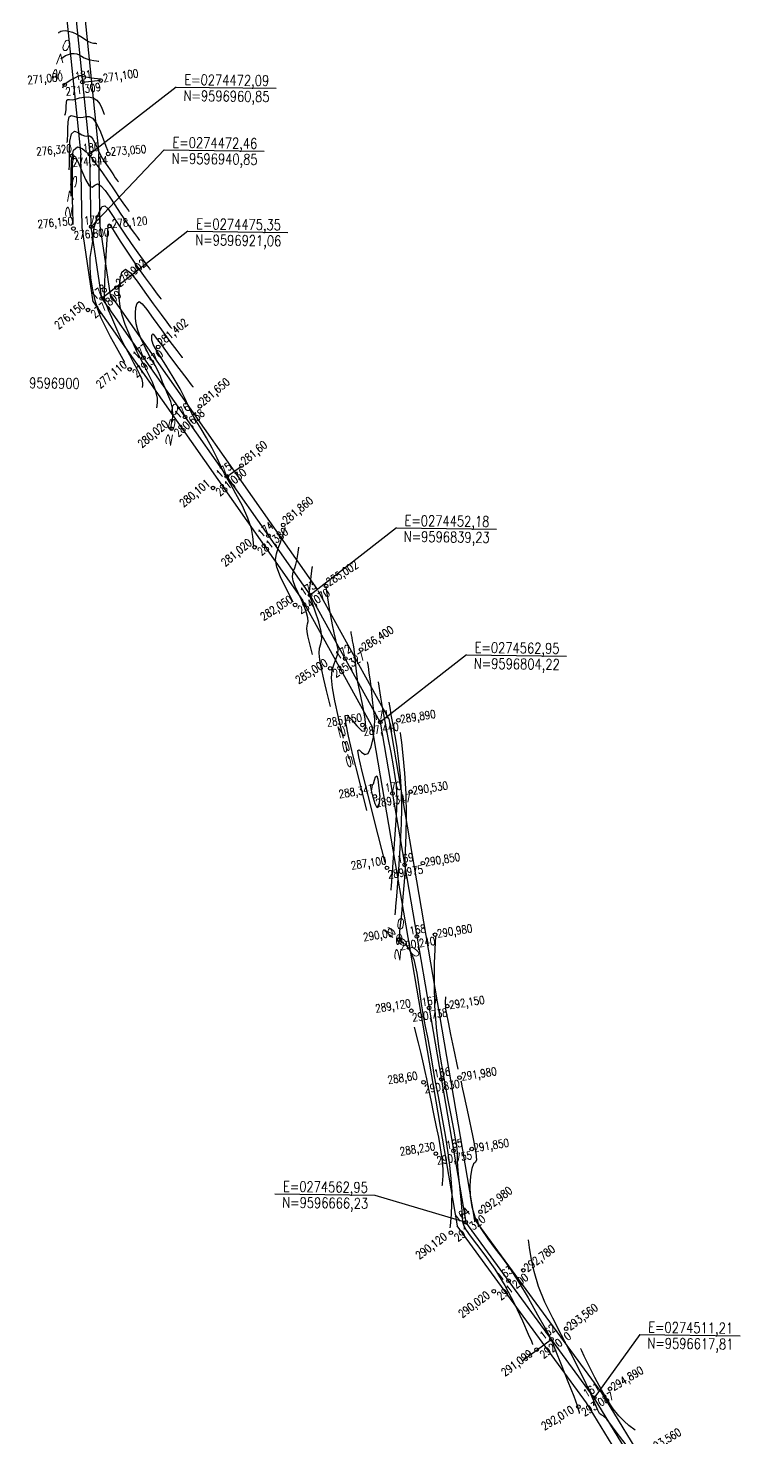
# Model space of a CAD drawing. Header units: millimetres. Extents: x 276147 to 291056, y 9594849 to 9609891.
# Drawn here: x 282640.2 to 282840.1, y 9604259.7 to 9604648.5 of the extents above; entities that cross this region are included whole.
import ezdxf
from ezdxf.enums import TextEntityAlignment as Align

# ---------------------------------------------------------------- set-up
doc = ezdxf.new("R2010")
doc.units = ezdxf.units.MM
doc.header["$LTSCALE"] = 10
doc.linetypes.add('CONTINUO', pattern=[0])
for name, color, linetype in [('Curvas mestras', 30, 'Continuous'), ('Curvas simples', 9, 'Continuous'), ('Curvas texto', 2, 'Continuous'), ('LINHA02', 8, 'Continuous'), ('TEXTO-PAPEL', 7, 'Continuous'), ('TEXTO02', 3, 'Continuous'), ('Top_malha_coord', 8, 'Continuous')]:
    doc.layers.add(name, color=color, linetype=linetype)
doc.styles.add('ROMANS', font='romans.shx', dxfattribs={"width": 0.8, "height": 4})
doc.styles.add('SIMPLEX', font='simplex', dxfattribs={"height": 0.2})

# ---------------------------------------------------------------- blocks, each defined once
blk = doc.blocks.new('Curvas')
at = {"layer": 'Curvas mestras', "linetype": 'CONTINUO'}
for points in [[(274364.215633, 9596985.99005, 270), (274364.402978, 9596986.267449, 270), (274364.779804, 9596986.61185, 270), (274365.393695, 9596986.995615, 270), (274366.167178, 9596987.343777, 270), (274366.991513, 9596987.569536, 270), (274367.776358, 9596987.606491, 270), (274368.504955, 9596987.469829, 270), (274369.178943, 9596987.195137, 270), (274369.814196, 9596986.824215, 270), (274370.483536, 9596986.423732, 270), (274371.274023, 9596986.066571, 270), (274372.224557, 9596985.809549, 270), (274373.181407, 9596985.645209, 270), (274373.942684, 9596985.550026, 270), (274374.362227, 9596985.501859, 270), (274374.516796, 9596985.484114, 270), (274374.538877, 9596985.481578, 270)], [(274366.948765, 9596948.184823, 275), (274366.959857, 9596948.95736, 275), (274366.941662, 9596950.904389, 275), (274366.914317, 9596954.27651, 275), (274367.06039, 9596958.050076, 275), (274367.603062, 9596960.88288, 275), (274368.662873, 9596961.80758, 275), (274369.949817, 9596961.356296, 275), (274371.071248, 9596960.436016, 275), (274371.730189, 9596959.783416, 275), (274372.012316, 9596959.453933, 275), (274372.098974, 9596959.332691, 275), (274372.173062, 9596959.272647, 275), (274372.423706, 9596958.998093, 275), (274373.041589, 9596958.201151, 275), (274374.142081, 9596956.686461, 275), (274375.539306, 9596954.708725, 275), (274376.972079, 9596952.635162, 275), (274378.231809, 9596950.765492, 275), (274379.320295, 9596949.129459, 275), (274380.291931, 9596947.689306, 275), (274381.180005, 9596946.425484, 275), (274381.933369, 9596945.391259, 275), (274382.479768, 9596944.6581, 275), (274382.774501, 9596944.264868, 275), (274382.883087, 9596944.119993, 275), (274382.898599, 9596944.099297, 275)], [(274394.890448, 9596886.291917, 280), (274395.031479, 9596887.89184, 280), (274394.908084, 9596889.723142, 280), (274394.39456, 9596891.618476, 280), (274393.63563, 9596893.490726, 280), (274392.843623, 9596895.272832, 280), (274392.175452, 9596896.918802, 280), (274391.566369, 9596898.466898, 280), (274390.896214, 9596899.976448, 280), (274390.073539, 9596901.51216, 280), (274389.121763, 9596903.160273, 280), (274388.093021, 9596905.012404, 280), (274387.049994, 9596907.107957, 280), (274386.097561, 9596909.277468, 280), (274385.35115, 9596911.299259, 280), (274384.895793, 9596913.015937, 280), (274384.694938, 9596914.527253, 280), (274384.68164, 9596915.997245, 280), (274384.810064, 9596917.491789, 280), (274385.118826, 9596918.684116, 280), (274385.667652, 9596919.149293, 280), (274386.523867, 9596918.556195, 280), (274387.785172, 9596916.948921, 280), (274389.556865, 9596914.465375, 280), (274391.837202, 9596911.335262, 280), (274394.196271, 9596908.15549, 280), (274396.097121, 9596905.614766, 280), (274397.14758, 9596904.213247, 280), (274397.534591, 9596903.696898, 280), (274397.589878, 9596903.623134, 280)], [(274442.095875, 9596798.692007, 285), (274441.818164, 9596799.782423, 285), (274440.678001, 9596804.447329, 285), (274439.65894, 9596808.99548, 285), (274439.017039, 9596812.607507, 285), (274438.788332, 9596815.337038, 285), (274438.953852, 9596817.455953, 285), (274439.452896, 9596819.202783, 285), (274440.057834, 9596820.682668, 285), (274440.499306, 9596821.967401, 285), (274440.574436, 9596823.147611, 285), (274440.346292, 9596824.389278, 285), (274439.944428, 9596825.877214, 285), (274439.481202, 9596827.75086, 285), (274439.000185, 9596829.968166, 285), (274438.527748, 9596832.441704, 285), (274438.091475, 9596835.037013, 285), (274437.72379, 9596837.431486, 285), (274437.458327, 9596839.25548, 285), (274437.315554, 9596840.25309, 285), (274437.26328, 9596840.623356, 285), (274437.256149, 9596840.679057, 285), (274437.256375, 9596840.680942, 285), (274437.256458, 9596840.681637, 285), (274437.25647, 9596840.681736, 285)], [(274457.434499, 9596743.342242, 290), (274457.513605, 9596744.150028, 290), (274457.728039, 9596746.338845, 290), (274458.11053, 9596750.26514, 290), (274458.554208, 9596754.950896, 290), (274458.917306, 9596759.084479, 290), (274459.094685, 9596761.67037, 290), (274459.127725, 9596762.977514, 290), (274459.094437, 9596763.590967, 290), (274459.064633, 9596764.117399, 290), (274459.075332, 9596765.249919, 290), (274459.155357, 9596767.703247, 290), (274459.305828, 9596771.942523, 290), (274459.417058, 9596777.434563, 290), (274459.351656, 9596783.396601, 290), (274459.024993, 9596789.092471, 290), (274458.563489, 9596793.97239, 290), (274458.14632, 9596797.533172, 290), (274457.910387, 9596799.456735, 290), (274457.823464, 9596800.165416, 290), (274457.811047, 9596800.266656, 290)], [(274443.519901, 9596793.100653, 285), (274443.24219, 9596794.19107, 285)], [(274459.147482, 9596741.773562, 290), (274460.335752, 9596740.208393, 290), (274461.464034, 9596737.614585, 290), (274462.316943, 9596733.859925, 290), (274462.949885, 9596729.541892, 290), (274463.485968, 9596725.44039, 290), (274464.028606, 9596722.111618, 290), (274464.60245, 9596719.216955, 290), (274465.212457, 9596716.194072, 290), (274465.855908, 9596712.653962, 290), (274466.499364, 9596708.900893, 290), (274467.101709, 9596705.412456, 290), (274467.639782, 9596702.501248, 290), (274468.162246, 9596699.819904, 290), (274468.735717, 9596696.856065, 290), (274469.402456, 9596693.239327, 290), (274470.107301, 9596689.167097, 290), (274470.770731, 9596684.978735, 290), (274471.320084, 9596680.955811, 290), (274471.710122, 9596677.148748, 290), (274471.90246, 9596673.550182, 290), (274471.883294, 9596670.201968, 290), (274471.737121, 9596667.34285, 290), (274471.573015, 9596665.260793, 290), (274471.476809, 9596664.136599, 290), (274471.441365, 9596663.722422, 290), (274471.436302, 9596663.663254, 290)]]:
    blk.add_polyline3d(points, dxfattribs=at)
at = {"layer": 'Curvas simples', "linetype": 'CONTINUO'}
for points in [[(274363.527219, 9596993.184373, 269), (274363.580529, 9596993.331164, 269), (274363.660819, 9596993.45005, 269), (274363.822316, 9596993.59765, 269), (274364.103383, 9596993.757715, 269), (274364.560667, 9596993.876084, 269), (274365.255389, 9596993.88912, 269), (274366.216781, 9596993.743142, 269), (274367.346132, 9596993.424281, 269), (274368.512742, 9596992.928625, 269), (274369.609013, 9596992.277128, 269), (274370.61974, 9596991.590211, 269), (274371.552819, 9596991.01316, 269), (274372.404033, 9596990.654558, 269), (274373.120716, 9596990.476166, 269), (274373.638092, 9596990.403037, 269), (274373.916849, 9596990.371034, 269), (274374.019549, 9596990.359243, 269), (274374.034221, 9596990.357559, 269)], [(274364.65527, 9596978.110703, 271), (274364.850738, 9596978.648935, 271), (274365.145137, 9596979.084849, 271), (274365.737292, 9596979.626051, 271), (274366.684008, 9596980.233516, 271), (274367.773689, 9596980.81147, 271), (274368.727637, 9596981.249952, 271), (274369.335935, 9596981.46984, 271), (274369.663779, 9596981.515377, 271), (274369.845144, 9596981.461648, 271), (274370.019379, 9596981.371302, 271), (274370.347333, 9596981.257253, 271), (274370.995227, 9596981.119983, 271), (274372.045081, 9596980.964541, 271), (274373.242097, 9596980.814253, 271), (274374.247276, 9596980.697014, 271), (274374.807606, 9596980.632684, 271), (274375.014043, 9596980.608984, 271), (274375.043534, 9596980.605598, 271)], [(274365.219295, 9596970.573867, 272), (274365.361381, 9596971.039438, 272), (274365.451401, 9596971.491958, 272), (274365.521435, 9596972.179443, 272), (274365.556976, 9596973.099306, 272), (274365.609611, 9596974.029759, 272), (274365.747449, 9596974.69421, 272), (274366.033088, 9596974.908656, 272), (274366.507085, 9596974.859445, 272), (274367.20449, 9596974.825514, 272), (274368.142169, 9596975.010173, 272), (274369.26428, 9596975.314224, 272), (274370.4968, 9596975.562846, 272), (274371.761849, 9596975.598255, 272), (274372.966108, 9596975.330827, 272), (274374.012397, 9596974.687978, 272), (274374.823685, 9596973.662382, 272), (274375.40352, 9596972.507756, 272), (274375.775597, 9596971.543075, 272), (274375.969886, 9596971.00588, 272), (274376.041467, 9596970.807966, 272), (274376.051692, 9596970.779692, 272)], [(274365.78332, 9596963.037032, 273), (274365.890509, 9596963.421233, 273), (274365.95422, 9596963.980425, 273), (274365.994844, 9596965.087758, 273), (274366.010043, 9596966.824505, 273), (274366.098162, 9596968.69891, 273), (274366.382719, 9596970.07596, 273), (274366.946908, 9596970.510078, 273), (274367.712635, 9596970.313429, 273), (274368.56148, 9596969.987614, 273), (274369.398059, 9596969.921495, 273), (274370.219115, 9596970.052986, 273), (274371.044422, 9596970.20726, 273), (274371.894603, 9596970.189623, 273), (274372.793654, 9596969.725902, 273), (274373.766418, 9596968.522057, 273), (274374.806536, 9596966.450195, 273), (274375.782831, 9596964.047019, 273), (274376.532926, 9596962.01538, 273), (274376.943093, 9596960.881302, 273), (274377.094207, 9596960.463483, 273), (274377.115795, 9596960.403795, 273)], [(274366.347346, 9596955.500196, 274), (274366.419637, 9596955.803028, 274), (274366.457039, 9596956.468892, 274), (274366.468253, 9596957.996074, 274), (274366.463109, 9596960.549703, 274), (274366.586713, 9596963.36806, 274), (274367.017989, 9596965.45771, 274), (274367.860729, 9596966.1115, 274), (274368.918184, 9596965.767413, 274), (274369.918471, 9596965.149714, 274), (274370.653949, 9596964.832818, 274), (274371.173949, 9596964.791747, 274), (274371.592045, 9596964.851673, 274), (274372.005449, 9596964.841561, 274), (274372.445945, 9596964.605544, 274), (274372.928954, 9596963.991547, 274), (274373.46916, 9596962.910073, 274), (274374.078289, 9596961.52192, 274), (274374.767324, 9596960.050461, 274), (274375.533527, 9596958.682448, 274), (274376.319256, 9596957.458144, 274), (274377.053145, 9596956.381188, 274), (274377.680877, 9596955.450507, 274), (274378.216329, 9596954.646164, 274), (274378.690428, 9596953.943508, 274), (274379.123079, 9596953.3278, 274), (274379.490103, 9596952.823947, 274), (274379.756297, 9596952.466767, 274), (274379.899885, 9596952.275192, 274), (274379.952786, 9596952.204612, 274), (274379.960343, 9596952.194529, 274)], [(274367.475396, 9596940.426525, 276), (274367.477893, 9596940.566618, 276), (274367.462676, 9596941.445827, 276), (274367.415072, 9596943.812704, 276), (274367.334184, 9596948.030426, 276), (274367.283347, 9596952.948964, 276), (274367.341951, 9596957.039993, 276), (274367.582471, 9596959.099305, 276), (274368.049716, 9596959.219178, 276), (274368.781579, 9596957.816009, 276), (274369.778032, 9596955.396086, 276), (274370.887363, 9596952.82527, 276), (274371.919943, 9596951.059312, 276), (274372.744119, 9596950.737028, 276), (274373.460154, 9596951.229494, 276), (274374.22629, 9596951.590846, 276), (274375.170122, 9596951.078377, 276), (274376.296652, 9596949.761987, 276), (274377.580237, 9596947.914731, 276), (274378.986956, 9596945.791765, 276), (274380.449788, 9596943.576664, 276), (274381.893435, 9596941.435104, 276), (274383.236931, 9596939.523169, 276), (274384.376635, 9596937.958571, 276), (274385.203239, 9596936.849433, 276), (274385.649117, 9596936.254544, 276), (274385.813387, 9596936.035374, 276), (274385.836855, 9596936.004064, 276)], [(274381.765094, 9596902.3325, 277), (274379.438832, 9596906.510645, 277), (274377.8314, 9596909.450613, 277), (274376.29638, 9596912.361394, 277), (274375.124173, 9596914.793506, 277), (274374.256718, 9596917.005079, 277), (274373.548833, 9596919.431144, 277), (274372.900062, 9596922.370391, 277), (274372.388835, 9596925.576136, 277), (274372.138302, 9596928.66535, 277), (274372.221125, 9596931.321059, 277), (274372.508003, 9596933.490489, 277), (274372.819141, 9596935.186917, 277), (274373.013432, 9596936.442634, 277), (274373.104504, 9596937.365974, 277), (274373.144673, 9596938.084284, 277), (274373.191495, 9596938.742046, 277), (274373.323503, 9596939.552276, 277), (274373.624476, 9596940.745126, 277), (274374.146825, 9596942.418275, 277), (274374.817497, 9596944.139518, 277), (274375.532074, 9596945.344177, 277), (274376.23404, 9596945.578036, 277), (274377.058483, 9596944.828716, 277), (274378.188395, 9596943.1943, 277), (274379.742103, 9596940.818038, 277), (274381.579281, 9596938.02387, 277), (274383.494938, 9596935.180902, 277), (274385.293856, 9596932.620853, 277), (274386.819901, 9596930.525884, 277), (274387.926709, 9596929.040766, 277), (274388.523732, 9596928.244219, 277), (274388.743688, 9596927.950755, 277), (274388.77511, 9596927.908831, 277)], [(274386.596735, 9596895.450979, 278), (274386.709662, 9596896.111889, 278), (274386.691148, 9596896.724626, 278), (274386.485008, 9596897.614379, 278), (274386.002694, 9596898.819157, 278), (274385.251968, 9596900.348342, 278), (274384.264672, 9596902.204158, 278), (274383.082534, 9596904.377703, 278), (274381.786831, 9596906.815571, 278), (274380.468726, 9596909.453229, 278), (274379.218942, 9596912.183306, 278), (274378.126442, 9596914.727075, 278), (274377.27975, 9596916.762968, 278), (274376.736922, 9596918.068738, 278), (274376.434151, 9596918.819401, 278), (274376.277165, 9596919.289294, 278), (274376.187566, 9596919.759505, 278), (274376.150455, 9596920.538133, 278), (274376.166807, 9596921.94003, 278), (274376.235903, 9596924.175914, 278), (274376.35024, 9596927.039951, 278), (274376.500622, 9596930.222175, 278), (274376.675658, 9596933.408355, 278), (274376.855182, 9596936.2672, 278), (274377.016832, 9596938.463158, 278), (274377.14385, 9596939.765634, 278), (274377.241885, 9596940.363868, 278), (274377.322187, 9596940.552055, 278), (274377.441462, 9596940.508672, 278), (274377.838252, 9596939.949318, 278), (274378.796553, 9596938.473869, 278), (274380.49725, 9596935.844312, 278), (274382.708773, 9596932.471076, 278), (274385.096441, 9596928.9267, 278), (274387.350782, 9596925.718537, 278), (274389.263168, 9596923.093196, 278), (274390.65018, 9596921.232099, 278), (274391.398348, 9596920.233895, 278), (274391.673989, 9596919.866136, 278), (274391.713366, 9596919.813599, 278)], [(274390.545876, 9596889.826237, 279), (274390.785687, 9596891.229742, 279), (274390.746371, 9596892.530948, 279), (274390.308613, 9596894.420422, 279), (274389.332497, 9596896.892621, 279), (274388.075135, 9596899.536153, 279), (274386.892893, 9596901.838163, 279), (274386.059805, 9596903.420768, 279), (274385.520567, 9596904.445966, 279), (274385.137539, 9596905.210726, 279), (274384.778709, 9596905.995616, 279), (274384.334571, 9596907.015611, 279), (274383.701248, 9596908.469283, 279), (274382.826824, 9596910.479142, 279), (274381.867229, 9596912.863428, 279), (274381.030352, 9596915.364314, 279), (274380.482551, 9596917.786473, 279), (274380.224035, 9596920.184562, 279), (274380.213481, 9596922.675736, 279), (274380.433505, 9596925.23629, 279), (274380.962496, 9596927.279063, 279), (274381.902783, 9596928.076035, 279), (274383.322317, 9596927.123127, 279), (274385.151543, 9596924.812027, 279), (274387.286523, 9596921.758365, 279), (274389.582101, 9596918.545367, 279), (274391.728233, 9596915.626652, 279), (274393.373651, 9596913.423432, 279), (274394.272964, 9596912.223571, 279), (274394.60429, 9596911.781517, 279), (274394.651622, 9596911.718366, 279)], [(274417.319902, 9596851.716213, 281), (274417.085989, 9596854.332163, 281), (274416.655499, 9596856.531118, 281), (274415.719582, 9596859.394939, 281), (274414.173225, 9596862.780633, 281), (274412.389929, 9596866.14235, 281), (274410.862828, 9596868.833529, 281), (274409.960653, 9596870.390803, 281), (274409.554532, 9596871.083584, 281), (274409.391192, 9596871.36448, 281), (274409.23341, 9596871.665302, 281), (274408.908165, 9596872.334672, 281), (274408.258487, 9596873.700416, 281), (274407.182499, 9596875.954268, 281), (274405.798692, 9596878.743605, 281), (274404.28065, 9596881.579709, 281), (274402.786806, 9596884.077615, 281), (274401.414985, 9596886.267351, 281), (274400.247862, 9596888.282692, 281), (274399.301075, 9596890.275817, 281), (274398.322121, 9596892.472508, 281), (274396.991459, 9596895.116949, 281), (274395.122844, 9596898.313234, 281), (274393.063197, 9596901.605098, 281), (274391.292732, 9596904.396189, 281), (274390.174004, 9596906.244612, 281), (274389.598931, 9596907.326309, 281), (274389.341771, 9596907.971685, 281), (274389.211204, 9596908.463913, 281), (274389.153613, 9596908.897258, 281), (274389.1498, 9596909.318754, 281), (274389.186623, 9596909.747289, 281), (274389.275155, 9596910.089169, 281), (274389.432522, 9596910.22255, 281), (274389.725417, 9596909.989262, 281), (274390.418802, 9596909.085814, 281), (274391.827208, 9596907.172385, 281), (274394.092302, 9596904.125158, 281), (274396.664309, 9596900.684329, 281), (274398.820592, 9596897.806099, 281), (274400.022195, 9596896.202923, 281), (274400.464891, 9596895.612279, 281), (274400.528134, 9596895.527901, 281)], [(274428.180641, 9596836.243262, 282), (274426.044213, 9596840.363745, 282), (274424.702905, 9596843.208522, 282), (274423.685446, 9596845.920359, 282), (274423.348357, 9596847.996358, 282), (274423.560151, 9596849.606369, 282), (274424.06734, 9596851.088432, 282), (274424.644981, 9596852.681322, 282), (274425.182305, 9596854.226745, 282), (274425.59709, 9596855.467143, 282), (274425.831838, 9596856.21621, 282), (274425.927971, 9596856.572648, 282), (274425.951636, 9596856.706413, 282), (274425.958308, 9596856.762061, 282), (274425.960765, 9596856.782563, 282), (274425.961116, 9596856.785491, 282)], [(274433.487426, 9596821.82699, 283), (274432.939409, 9596823.978746, 283), (274432.572238, 9596825.481003, 283), (274432.244067, 9596826.94566, 283), (274432.037355, 9596828.108851, 283), (274431.963706, 9596828.987849, 283), (274432.01701, 9596829.670209, 283), (274432.167282, 9596830.260981, 283), (274432.289038, 9596830.93518, 283), (274432.232917, 9596831.885313, 283), (274431.885749, 9596833.248829, 283), (274431.279106, 9596834.942941, 283), (274430.48075, 9596836.829805, 283), (274429.578478, 9596838.765735, 283), (274428.740227, 9596840.583683, 283), (274428.153969, 9596842.110759, 283), (274427.95311, 9596843.234687, 283), (274428.052783, 9596844.085641, 283), (274428.313553, 9596844.854407, 283), (274428.614818, 9596845.70012, 283), (274428.911308, 9596846.655308, 283), (274429.176588, 9596847.72085, 283), (274429.388971, 9596848.867447, 283), (274429.545767, 9596849.945103, 283), (274429.649038, 9596850.773645, 283), (274429.703361, 9596851.226779, 283), (274429.723375, 9596851.393724, 283), (274429.726234, 9596851.417573, 283)], [(274438.503663, 9596807.463822, 284), (274437.378786, 9596811.880585, 284), (274436.62512, 9596814.964164, 284), (274435.951506, 9596817.970565, 284), (274435.527203, 9596820.358168, 284), (274435.376029, 9596822.162427, 284), (274435.485442, 9596823.563062, 284), (274435.793895, 9596824.775698, 284), (274436.043814, 9596826.15958, 284), (274435.92862, 9596828.109852, 284), (274435.254929, 9596830.834324, 284), (274434.282142, 9596833.791448, 284), (274433.382857, 9596836.252337, 284), (274432.844388, 9596837.675962, 284), (274432.612912, 9596838.272727, 284), (274432.549325, 9596838.440891, 284), (274432.536185, 9596838.514419, 284), (274432.542705, 9596838.570089, 284), (274432.559765, 9596838.620382, 284), (274432.584654, 9596838.718918, 284), (274432.640311, 9596839.083872, 284), (274432.756087, 9596839.974557, 284), (274432.946103, 9596841.518684, 284), (274433.163563, 9596843.317557, 284), (274433.34644, 9596844.840877, 284), (274433.448415, 9596845.691498, 284), (274433.485985, 9596846.004885, 284), (274433.491352, 9596846.049654, 284)], [(274448.536139, 9596778.737485, 286), (274446.259981, 9596787.655771, 286), (274444.750402, 9596793.702565, 286), (274443.432254, 9596799.251137, 286), (274442.669284, 9596803.030013, 286), (274442.555638, 9596804.923018, 286), (274443.11806, 9596805.102802, 286), (274444.307805, 9596803.877564, 286), (274445.774169, 9596802.097688, 286), (274447.090958, 9596800.749109, 286), (274447.911746, 9596800.627463, 286), (274448.209169, 9596801.767204, 286), (274448.03563, 9596804.012491, 286), (274447.474985, 9596807.147509, 286), (274446.736893, 9596810.716549, 286), (274446.062467, 9596814.20393, 286), (274445.632871, 9596817.190695, 286), (274445.38948, 9596819.644784, 286), (274445.213723, 9596821.630862, 286), (274445.012235, 9596823.21859, 286), (274444.792476, 9596824.497602, 286), (274444.587114, 9596825.562529, 286), (274444.422916, 9596826.48386, 286), (274444.303058, 9596827.235526, 286), (274444.224817, 9596827.76732, 286), (274444.183762, 9596828.052406, 286), (274444.168637, 9596828.157438, 286), (274444.166476, 9596828.172442, 286)], [(274453.552376, 9596764.374317, 287), (274450.701799, 9596775.529119, 287), (274448.8228, 9596782.957804, 287), (274447.205562, 9596789.506805, 287), (274446.286684, 9596793.555777, 287), (274446.044252, 9596795.334918, 287), (274446.341724, 9596795.537058, 287), (274447.034368, 9596794.888788, 287), (274447.94469, 9596794.251745, 287), (274448.88701, 9596794.521324, 287), (274449.697029, 9596796.298208, 287), (274450.295995, 9596799.004214, 287), (274450.626538, 9596801.766445, 287), (274450.663406, 9596803.908971, 287), (274450.509814, 9596805.543729, 287), (274450.301094, 9596806.979619, 287), (274450.139075, 9596808.488737, 287), (274449.991562, 9596810.195944, 287), (274449.79286, 9596812.189292, 287), (274449.502518, 9596814.470871, 287), (274449.181087, 9596816.698905, 287), (274448.914367, 9596818.445658, 287), (274448.766051, 9596819.40518, 287), (274448.711408, 9596819.758688, 287), (274448.703602, 9596819.809189, 287)], [(274451.654605, 9596814.219504, 288), (274452.308331, 9596810.018182, 288), (274452.844956, 9596806.741984, 288), (274453.52314, 9596802.88505, 288), (274454.304826, 9596798.769215, 288), (274455.092373, 9596794.734141, 288), (274455.773244, 9596791.123946, 288), (274456.25935, 9596788.183225, 288), (274456.560402, 9596785.758484, 288), (274456.710559, 9596783.596708, 288), (274456.740019, 9596781.438384, 288), (274456.663125, 9596778.998009, 288), (274456.490262, 9596775.983581, 288), (274456.238266, 9596772.247563, 288), (274455.949785, 9596768.220265, 288), (274455.673925, 9596764.476461, 288), (274455.45115, 9596761.486763, 288), (274455.287369, 9596759.305138, 288), (274455.17985, 9596757.881395, 288), (274455.123344, 9596757.13439, 288), (274455.102526, 9596756.859178, 288), (274455.099552, 9596756.819862, 288)], [(274454.605607, 9596808.629819, 289), (274454.913447, 9596806.651419, 289), (274455.166143, 9596805.108659, 289), (274455.4855, 9596803.292431, 289), (274455.861529, 9596801.289603, 289), (274456.287921, 9596798.936702, 289), (274456.759283, 9596796.007672, 289), (274457.255234, 9596792.359864, 289), (274457.695424, 9596788.184265, 289), (274457.984514, 9596783.755273, 289), (274458.057063, 9596779.339525, 289), (274457.967229, 9596775.172614, 289), (274457.799073, 9596771.482376, 289), (274457.619206, 9596768.379479, 289), (274457.424458, 9596765.505938, 289), (274457.194213, 9596762.386603, 289), (274456.920686, 9596758.74857, 289), (274456.647422, 9596755.127912, 289), (274456.430794, 9596752.262945, 289), (274456.311503, 9596750.685935, 289), (274456.267554, 9596750.104932, 289), (274456.261276, 9596750.021931, 289)], [(274467.39759, 9596744.175009, 291), (274467.116111, 9596736.623494, 291), (274467.035283, 9596730.997989, 291), (274467.179986, 9596724.83054, 291), (274467.646493, 9596718.885453, 291), (274468.289335, 9596713.674194, 291), (274468.902608, 9596709.645014, 291), (274469.3428, 9596706.999302, 291), (274469.71597, 9596704.950991, 291), (274470.190568, 9596702.467148, 291), (274470.878612, 9596698.841508, 291), (274471.666373, 9596694.674469, 291), (274472.383691, 9596690.893097, 291), (274472.89534, 9596688.209177, 291), (274473.205837, 9596686.473378, 291), (274473.354638, 9596685.32109, 291), (274473.387261, 9596684.40708, 291), (274473.373481, 9596683.463635, 291), (274473.389134, 9596682.242418, 291), (274473.494121, 9596680.550212, 291), (274473.684595, 9596678.414271, 291), (274473.940773, 9596675.916968, 291), (274474.23567, 9596673.182432, 291), (274474.513493, 9596670.501817, 291), (274474.711252, 9596668.208033, 291), (274474.804309, 9596666.531214, 291), (274474.921451, 9596665.290379, 291), (274475.229817, 9596664.201771, 291), (274475.887223, 9596662.98666, 291), (274477.014167, 9596661.386424, 291), (274478.721818, 9596659.14747, 291), (274481.052801, 9596656.076472, 291), (274483.775547, 9596652.221178, 291), (274486.589937, 9596647.689604, 291), (274489.212134, 9596642.708632, 291), (274491.423409, 9596637.980607, 291), (274493.021313, 9596634.32674, 291), (274493.882459, 9596632.326073, 291), (274494.199723, 9596631.588986, 291), (274494.245046, 9596631.483688, 291)], [(274473.682529, 9596707.403294, 292), (274472.489362, 9596713.102665, 292), (274471.693425, 9596716.927831, 292), (274470.989043, 9596720.359975, 292), (274470.546179, 9596722.617721, 292), (274470.328641, 9596723.93563, 292), (274470.248694, 9596724.802244, 292), (274470.22982, 9596725.606694, 292), (274470.240362, 9596726.340456, 292), (274470.259882, 9596726.895592, 292), (274470.271982, 9596727.198075, 292), (274470.27644, 9596727.309516, 292), (274470.277077, 9596727.325436, 292)], [(274461.570462, 9596718.959615, 289), (274462.656322, 9596714.672053, 289), (274463.391571, 9596711.715853, 289), (274464.064274, 9596708.905469, 289), (274464.543896, 9596706.716639, 289), (274464.941529, 9596704.719506, 289), (274465.428672, 9596702.257812, 289), (274466.122008, 9596698.896024, 289), (274466.918951, 9596695.081489, 289), (274467.662099, 9596691.482277, 289), (274468.229093, 9596688.611431, 289), (274468.637753, 9596686.361884, 289), (274468.940939, 9596684.47154, 289), (274469.179924, 9596682.721454, 289), (274469.349601, 9596681.065275, 289), (274469.433274, 9596679.499797, 289), (274469.424936, 9596678.043229, 289), (274469.361346, 9596676.799432, 289), (274469.289956, 9596675.893678, 289), (274469.248103, 9596675.404622, 289), (274469.232684, 9596675.224443, 289), (274469.230481, 9596675.198704, 289)], [(274474.451266, 9596704.206797, 292), (274474.508968, 9596703.889879, 292), (274474.751375, 9596702.750802, 292), (274475.378214, 9596699.867003, 292), (274476.470276, 9596694.842338, 292), (274477.677674, 9596689.085118, 292), (274478.542853, 9596684.454768, 292), (274478.733795, 9596682.268865, 292), (274478.420636, 9596681.677579, 292), (274477.899053, 9596681.289231, 292), (274477.423318, 9596680.000777, 292), (274477.082094, 9596677.863725, 292), (274476.922645, 9596675.218222, 292), (274477.007398, 9596672.359212, 292), (274477.459453, 9596669.400832, 292), (274478.417073, 9596666.412017, 292), (274479.952769, 9596663.458454, 292), (274481.876021, 9596660.59283, 292), (274483.930555, 9596657.864583, 292), (274485.934817, 9596655.240868, 292), (274488.00614, 9596652.359697, 292), (274490.336581, 9596648.776797, 292), (274493.002469, 9596644.291607, 292), (274495.617241, 9596639.678402, 292), (274497.678607, 9596635.955167, 292), (274498.871618, 9596633.752029, 292), (274499.630682, 9596632.147685, 292), (274500.577548, 9596629.832976, 292), (274502.141892, 9596625.930198, 292), (274503.985113, 9596621.287481, 292), (274505.57654, 9596617.184412, 292), (274506.515289, 9596614.5988, 292), (274506.919623, 9596613.301329, 292), (274507.037592, 9596612.760906, 292), (274507.078035, 9596612.5224, 292), (274507.092935, 9596612.434529, 292), (274507.095063, 9596612.421976, 292)], [(274519.995733, 9596603.761313, 293), (274518.208195, 9596606.172756, 293), (274516.299842, 9596608.782902, 293), (274514.694637, 9596610.815926, 293), (274513.696827, 9596611.743508, 293), (274513.131792, 9596612.027356, 293), (274512.705194, 9596612.376689, 293), (274512.189453, 9596613.315788, 293), (274511.624025, 9596614.629199, 293), (274511.115126, 9596615.916532, 293), (274510.695002, 9596616.961511, 293), (274510.100025, 9596618.284308, 293), (274508.992602, 9596620.589208, 293), (274507.146317, 9596624.344426, 293), (274504.779483, 9596629.073897, 293), (274502.221594, 9596634.065487, 293), (274499.770809, 9596638.752879, 293), (274497.599954, 9596643.153027, 293), (274495.850518, 9596647.428701, 293), (274494.621122, 9596651.63332, 293), (274493.83891, 9596655.382899, 293), (274493.388156, 9596658.184102, 293), (274493.160438, 9596659.70591, 293), (274493.076542, 9596660.266576, 293), (274493.064557, 9596660.346671, 293)], [(274522.530075, 9596607.798857, 294), (274520.810059, 9596609.142641, 294), (274519.501443, 9596610.288208, 294), (274518.017347, 9596611.805799, 294), (274516.48522, 9596613.704248, 294), (274514.894984, 9596616.052135, 294), (274513.202182, 9596618.932973, 294), (274511.414589, 9596622.306186, 294), (274509.748917, 9596625.634839, 294), (274508.474112, 9596628.257901, 294), (274507.777642, 9596629.700442, 294), (274507.521047, 9596630.231904, 294), (274507.484391, 9596630.307827, 294)]]:
    blk.add_polyline3d(points, dxfattribs=at)
blk.add_polyline3d([(274452.041947, 9596782.875171, 288), (274451.87047, 9596780.777337, 288), (274451.673907, 9596779.730531, 288), (274451.333795, 9596779.517127, 288), (274450.833304, 9596780.614409, 288), (274450.282004, 9596782.473344, 288), (274449.821062, 9596784.288318, 288), (274449.561029, 9596785.422533, 288), (274449.489984, 9596785.914442, 288), (274449.565389, 9596785.971313, 288), (274449.7467, 9596785.820422, 288), (274450.00137, 9596785.769081, 288), (274450.298846, 9596786.14461, 288), (274450.611747, 9596787.096924, 288), (274450.925374, 9596788.066317, 288), (274451.228199, 9596788.315678, 288), (274451.507038, 9596787.358775, 288), (274451.742092, 9596785.712896, 288), (274451.911905, 9596784.146208, 288), (274452.003416, 9596783.251774, 288), (274452.037131, 9596782.922246, 288), (274452.041947, 9596782.875171, 288)], close=True, dxfattribs=at)
at = {"layer": 'Curvas texto', "style": 'SIMPLEX', "width": 3.299405}
for s, rotation, p, p2 in [('270', 70.04065267, (274362.686312, 9596979.581842, 270), (274367.030469, 9596991.543716, 270)), ('275', 80.41589989, (274366.610168, 9596941.674897, 275), (274368.729031, 9596954.223544, 275)), ('280', 79.28832436, (274394.246967, 9596878.855045, 280), (274396.61236, 9596891.359566, 280)), ('285', 284.28852932, (274440.371779, 9596802.422731, 285), (274443.512688, 9596790.090139, 285)), ('290', 84.43659151, (274457.558322, 9596736.87728, 290), (274458.7921, 9596749.54361, 290)), ('290', 319.93700819, (274452.932591, 9596746.020169, 290), (274462.672485, 9596737.829163, 290))]:
    blk.add_text(s, height=1.5, rotation=rotation, dxfattribs=at).set_placement(p, p2, align=Align.FIT)
blk = doc.blocks.new('est 1')
at = {"layer": 'LINHA02'}
for p, q in [((267018.27, 9593756.91), (266994.49, 9593738.39)), ((267018.27, 9593756.91), (267045.86, 9593756.57)), ((267015, 9593739.59), (266994.86, 9593718.39)), ((267015, 9593739.59), (267042.6, 9593739.25)), ((267021.53, 9593717.12), (266997.75, 9593698.6)), ((267021.53, 9593717.12), (267049.13, 9593716.78)), ((267079.02, 9593635.3), (267055.24, 9593616.78)), ((267079.02, 9593635.3), (267106.61, 9593634.95)), ((267098.35, 9593600.28), (267074.57, 9593581.76)), ((267098.35, 9593600.28), (267125.95, 9593599.94)), ((267045.49, 9593451.61), (267073.09, 9593451.26)), ((267073.09, 9593451.26), (267098.16, 9593443.76)), ((267146.23, 9593412.78), (267133.6, 9593395.35)), ((267146.23, 9593412.78), (267173.83, 9593412.43))]:
    blk.add_line(p, q, dxfattribs=at)
at = {"layer": 'TEXTO-PAPEL', "color": 7, "linetype": 'Continuous'}
for p, q in [((266980.08, 9593877.64), (266994.49, 9593738.39)), ((266992.43, 9593758.28), (266997.41, 9593758.8)), ((266994.86, 9593718.39), (266994.49, 9593738.39)), ((266997.75, 9593698.6), (266994.86, 9593718.39)), ((266997.75, 9593698.6), (267055.23, 9593616.77)), ((267032.24, 9593649.5), (267036.33, 9593652.38)), ((267074.57, 9593581.76), (267055.24, 9593616.78)), ((267074.57, 9593581.76), (267098.16, 9593443.76)), ((267133.6, 9593395.35), (267098.16, 9593443.76)), ((267113.72, 9593405.58), (267121.79, 9593411.49)), ((267175.22, 9593327.02), (267133.6, 9593395.35))]:
    blk.add_line(p, q, dxfattribs=at)
for centre in [(266987.54, 9593757.53), (266992.43, 9593758.28), (266997.47, 9593758.71), (266989.56, 9593737.97), (266994.49, 9593738.39), (266999.55, 9593738.48), (266989.94, 9593717.89), (266994.86, 9593718.39), (266999.92, 9593718.57), (266997.75, 9593698.6), (267001.83, 9593701.59), (266993.97, 9593695.42), (267009.25, 9593682.23), (267013.33, 9593685.23), (267005.46, 9593679.05), (267024.82, 9593668.86), (267020.74, 9593665.86), (267016.95, 9593662.68), (267036.32, 9593652.5), (267032.24, 9593649.5), (267028.46, 9593646.32), (267047.81, 9593636.13), (267043.73, 9593633.14), (267039.95, 9593629.95), (267055.24, 9593616.78), (267059.65, 9593619.26), (267051.1, 9593614.06), (267069.31, 9593601.75), (267064.91, 9593599.27), (267060.77, 9593596.56), (267074.57, 9593581.76), (267079.61, 9593582.25), (267069.7, 9593580.96), (267077.94, 9593562.05), (267082.98, 9593562.53), (267073.07, 9593561.24), (267081.31, 9593542.33), (267086.35, 9593542.82), (267076.43, 9593541.53), (267089.72, 9593523.1), (267079.8, 9593521.81), (267084.68, 9593522.62), (267093.09, 9593503.39), (267083.17, 9593502.1), (267088.05, 9593502.9), (267086.54, 9593482.39), (267091.42, 9593483.19), (267096.46, 9593483.68), (267089.91, 9593462.67), (267094.79, 9593463.48), (267099.83, 9593463.96), (267102.24, 9593446.65), (267098.16, 9593443.76), (267094.08, 9593440.87), (267114.05, 9593430.51), (267109.97, 9593427.62), (267105.9, 9593424.73), (267125.87, 9593414.38), (267121.79, 9593411.49), (267117.71, 9593408.59), (267133.6, 9593395.35), (267137.95, 9593397.82), (267129.26, 9593392.87)]:
    blk.add_circle(centre, 0.5, dxfattribs=at)
at = {"layer": 'Top_malha_coord', "color": 6}
for p, q in [((266977.62, 9593877.18), (266991.99, 9593738.24)), ((266982.55, 9593878.11), (266996.99, 9593738.54)), ((266992.36, 9593718.19), (266991.99, 9593738.24)), ((266997.36, 9593718.6), (266996.99, 9593738.54)), ((266995.37, 9593697.65), (266992.36, 9593718.19)), ((267000.14, 9593699.55), (266997.36, 9593718.6)), ((267000.14, 9593699.55), (267057.27, 9593618.2)), ((266995.37, 9593697.65), (267053.18, 9593615.33)), ((267076.97, 9593582.6), (267057.43, 9593617.98)), ((267072.18, 9593580.92), (267053.05, 9593615.57)), ((267076.97, 9593582.6), (267100.53, 9593444.76)), ((267072.18, 9593580.92), (267095.8, 9593442.76)), ((267131.52, 9593393.96), (267095.8, 9593442.76)), ((267135.68, 9593396.74), (267100.53, 9593444.76)), ((267177.35, 9593328.32), (267135.68, 9593396.74)), ((267173.08, 9593325.72), (267131.52, 9593393.96))]:
    blk.add_line(p, q, dxfattribs=at)
blk.add_blockref('Curvas', (-7377.62, -3221.41), dxfattribs=at)
at = {"style": 'ROMANS', "width": 0.8}
for s, height, p in [('E=0274472,09', 2.9046, (267020.56, 9593760.42)), ('N=9596960,85', 2.9046, (267020.35, 9593756.01)), ('E=0274472,46', 2.9046, (267017.29, 9593743.1)), ('N=9596940,85', 2.9046, (267017.08, 9593738.69)), ('E=0274475,35', 2.9046, (267023.82, 9593720.63)), ('N=9596921,06', 2.9046, (267023.61, 9593716.22)), ('9596900', 2.905, (266977.76, 9593676.77)), ('E=0274452,18', 2.9046, (267081.31, 9593638.8)), ('N=9596839,23', 2.9046, (267081.1, 9593634.4)), ('E=0274562,95', 2.9046, (267100.64, 9593603.79)), ('N=9596804,22', 2.9046, (267100.43, 9593599.38)), ('E=0274562,95', 2.9046, (267047.78, 9593455.11)), ('N=9596666,23', 2.9046, (267047.57, 9593450.71)), ('E=0274511,21', 2.9046, (267148.52, 9593416.28)), ('N=9596617,81', 2.9046, (267148.31, 9593411.88))]:
    blk.add_text(s, height=height, rotation=359.2617, dxfattribs=at).set_placement(p, align=Align.TOP_LEFT)
at = {"layer": 'TEXTO02', "style": 'ROMANS', "width": 0.8}
for s, rotation, p in [('271,080', 5.4898, (266977.13, 9593759.92)), ('181', 8.3308, (266990.25, 9593760.95)), ('271,100', 8.3308, (266997.94, 9593760.45)), ('271,309', 8.3308, (266987.59, 9593756.7)), ('276,320', 5.4898, (266979.59, 9593740.17)), ('180', 4.4843, (266992.49, 9593741.19)), ('274,944', 4.4843, (266989.55, 9593737.13)), ('273,050', 4.4843, (267000.13, 9593740.18)), ('276,150', 5.4898, (266979.96, 9593720.18)), ('276,800', 5.4898, (266989.95, 9593717.05)), ('179', 5.4898, (266992.81, 9593721.16)), ('278,120', 5.4898, (267000.46, 9593720.28)), ('278,902', 39.7325, (267001.32, 9593703.32)), ('178', 39.7325, (266994.5, 9593699.74)), ('277,809', 39.7325, (266994.44, 9593694.73)), ('276,150', 39.7325, (266984.43, 9593691.69)), ('281,402', 39.7325, (267012.81, 9593686.95)), ('279,370', 39.7325, (267005.94, 9593678.36)), ('177', 39.7325, (267005.99, 9593683.37)), ('277,110', 39.7325, (266995.92, 9593675.33)), ('281,650', 39.7325, (267024.31, 9593670.58)), ('280,638', 39.7325, (267017.43, 9593661.99)), ('176', 39.7325, (267017.49, 9593667)), ('280,020', 39.7325, (267007.42, 9593658.96)), ('281,60', 39.7325, (267035.81, 9593654.22)), ('175', 39.7325, (267028.99, 9593650.64)), ('280,101', 39.7325, (267018.92, 9593642.6)), ('281,030', 39.7325, (267028.93, 9593645.63)), ('281,860', 39.7325, (267047.3, 9593637.85)), ('174', 39.7325, (267040.48, 9593634.27)), ('281,380', 39.7325, (267040.43, 9593629.26)), ('281,020', 39.7325, (267030.41, 9593626.23)), ('285,002', 32.9095, (267059.34, 9593621.04)), ('173', 32.9095, (267052.14, 9593618.29)), ('284,070', 32.9095, (267051.49, 9593613.32)), ('282,050', 32.9095, (267041.19, 9593611.5)), ('286,400', 32.9095, (267069.07, 9593603.12)), ('172', 32.9095, (267061.81, 9593600.78)), ('285,000', 32.9095, (267050.86, 9593593.99)), ('285,327', 32.9095, (267061.16, 9593595.81)), ('285,450', 8.9894, (267059.6, 9593582.63)), ('171', 8.9894, (267072.36, 9593584.4)), ('289,890', 8.9894, (267079.95, 9593583.59)), ('287,440', 8.9894, (267069.75, 9593580.12)), ('288,347', 8.9894, (267062.97, 9593562.92)), ('170', 8.9894, (267075.73, 9593564.67)), ('290,530', 8.9894, (267083.32, 9593563.88)), ('289,347', 8.9894, (267073.12, 9593560.41)), ('287,100', 8.9894, (267066.33, 9593543.21)), ('169', 8.9894, (267079.1, 9593544.95)), ('290,850', 8.9894, (267086.69, 9593544.16)), ('289,975', 8.9894, (267076.49, 9593540.69)), ('290,00', 8.9894, (267069.7, 9593523.49)), ('168', 8.9894, (267082.47, 9593525.24)), ('290,980', 8.9894, (267090.06, 9593524.45)), ('290,240', 8.9894, (267079.86, 9593520.98)), ('289,120', 8.9894, (267073.07, 9593503.78)), ('167', 8.9894, (267085.84, 9593505.53)), ('292,150', 8.9894, (267093.43, 9593504.74)), ('290,738', 8.9894, (267083.23, 9593501.26)), ('288,60', 8.9894, (267076.44, 9593484.06)), ('166', 8.9894, (267089.21, 9593485.81)), ('291,980', 8.9894, (267096.79, 9593485.02)), ('290,830', 8.9894, (267086.6, 9593481.55)), ('288,230', 8.9894, (267079.81, 9593464.35)), ('165', 8.9894, (267092.58, 9593466.1)), ('291,850', 8.9894, (267100.16, 9593465.31)), ('290,755', 8.9894, (267089.97, 9593461.84)), ('292,980', 36.9082, (267102.05, 9593447.9)), ('291,320', 36.9082, (267094.67, 9593440.05)), ('164', 36.9082, (267094.65, 9593445.34)), ('290,120', 36.9082, (267084.03, 9593435.18)), ('292,780', 36.9082, (267113.86, 9593431.76)), ('163', 36.9082, (267106.47, 9593429.2)), ('291,200', 36.9082, (267106.48, 9593423.92)), ('290,020', 36.9082, (267095.84, 9593419.04)), ('293,560', 36.9082, (267125.68, 9593415.62)), ('162', 36.9082, (267118.28, 9593413.06)), ('292,010', 36.9082, (267118.29, 9593407.78)), ('291,099', 36.9082, (267107.66, 9593402.91)), ('294,890', 31.2308, (267137.88, 9593399.08)), ('161', 31.2308, (267130.27, 9593397.26)), ('293,087', 31.2308, (267129.76, 9593392.01)), ('292,010', 31.2308, (267118.69, 9593388.21)), ('293,560', 31.2308, (267148.29, 9593382))]:
    blk.add_text(s, height=2.207, rotation=rotation, dxfattribs=at).set_placement(p, align=Align.TOP_LEFT)

msp = doc.modelspace()

# ---------------------------------------------------------------- block references
at = {"layer": 'Top_malha_coord', "color": 7}
msp.add_blockref('est 1', (15662.71, 10875.35), dxfattribs=at)

doc.saveas('drawing.dxf')
